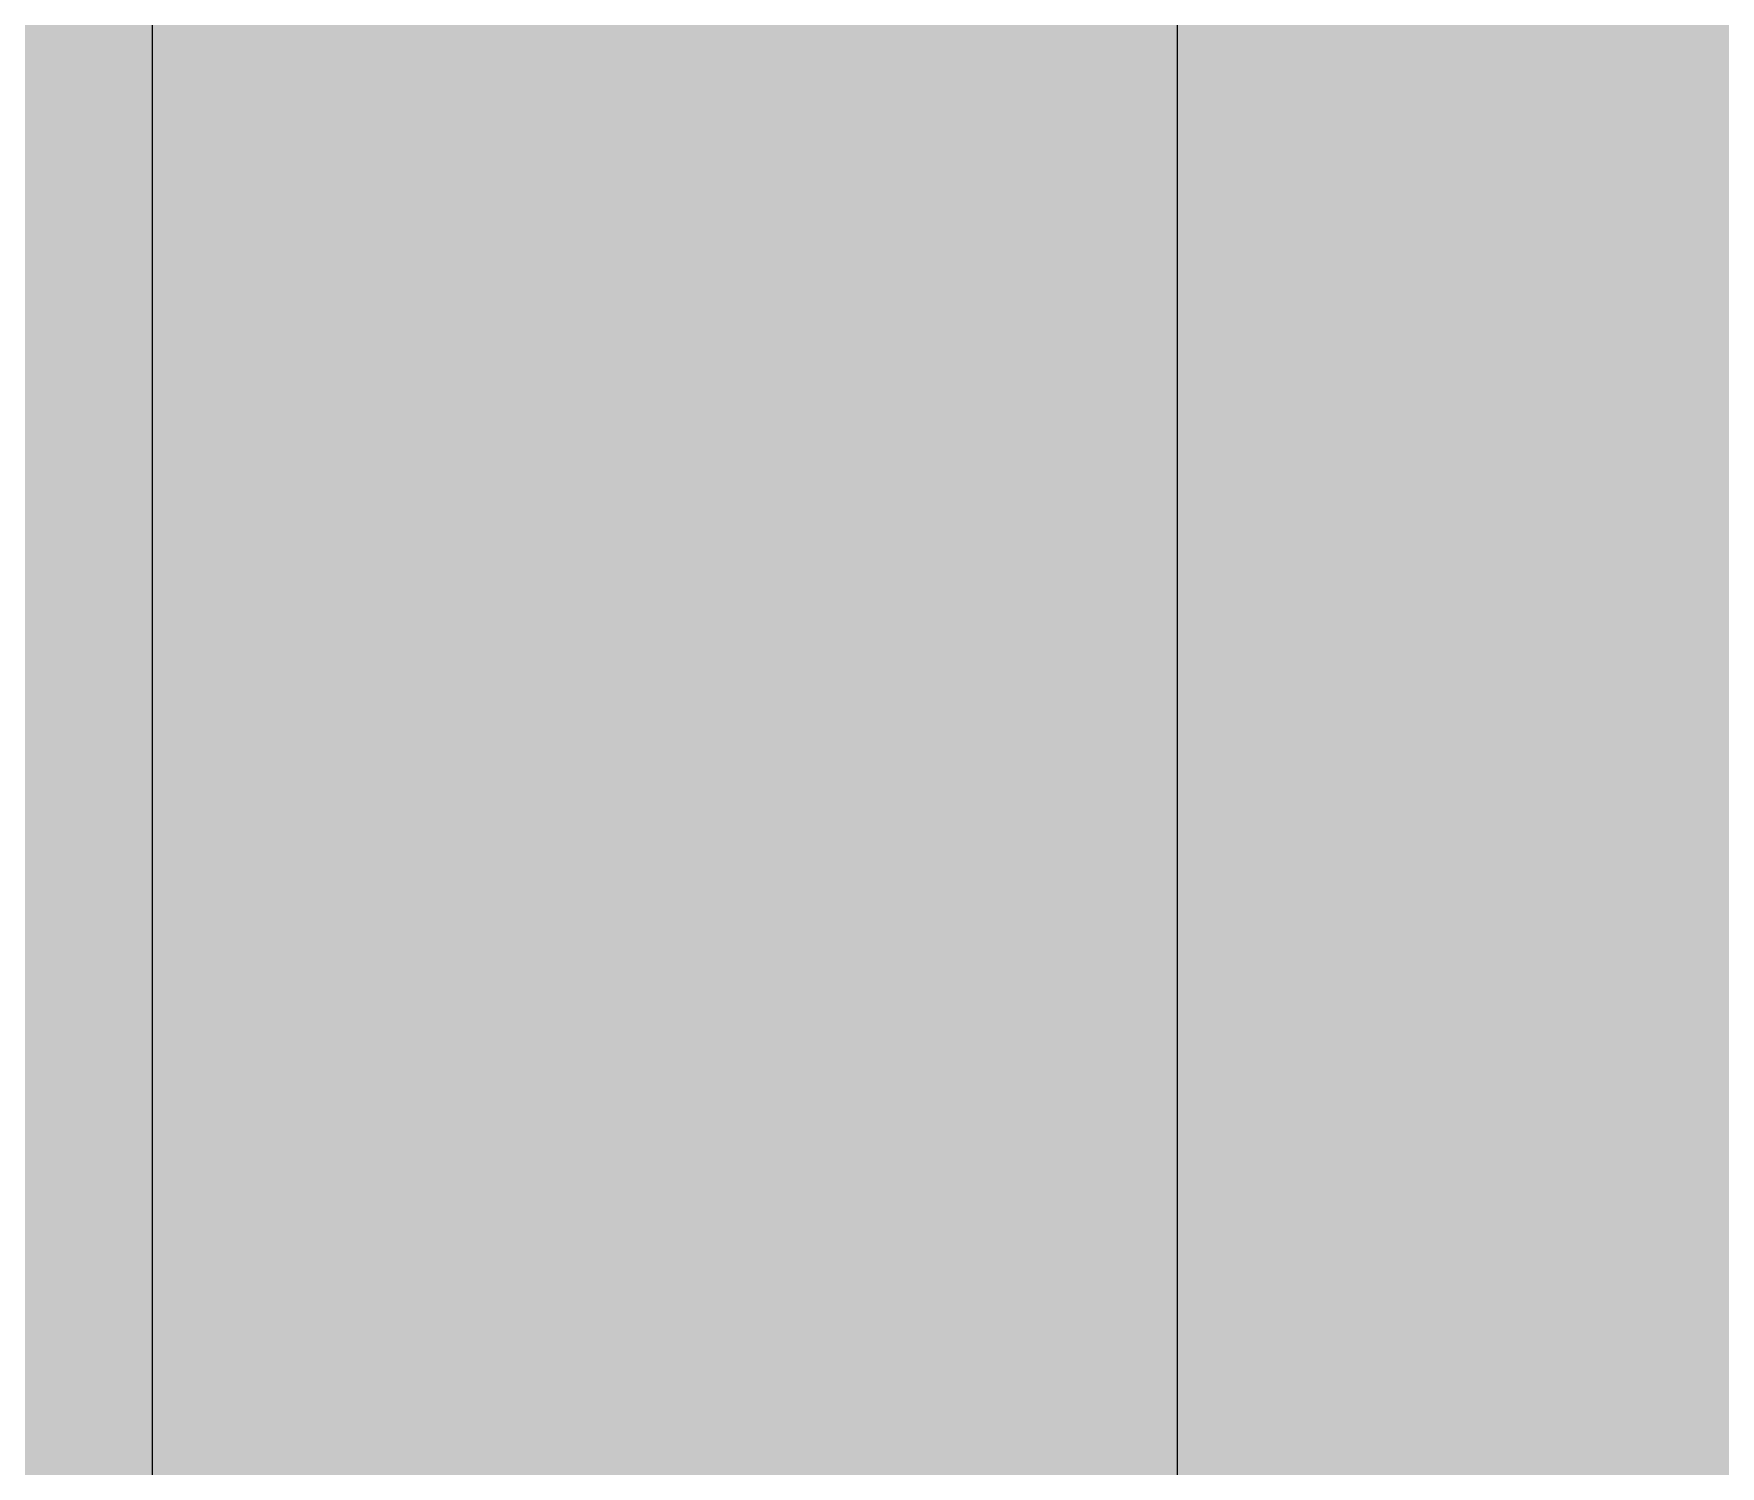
# Model space of a CAD drawing. Header units: millimetres. Extents: x 5625199 to 7433318, y -3316392 to -2552493.
# Drawn here: x 6406973 to 6408174, y -2674917 to -2673897 of the extents above; entities that cross this region are included whole.
import ezdxf

# ---------------------------------------------------------------- set-up
doc = ezdxf.new("R2010")
doc.units = ezdxf.units.MM
doc.layers.add('155', color=155, linetype='Continuous')
doc.styles.add('标注-尺寸', font='simplex.shx', dxfattribs={"width": 0.7})
doc.dimstyles.new('副本 100', dxfattribs={"dimscale": 0.8, "dimtxt": 180, "dimasz": 70, "dimexe": 80, "dimexo": 100, "dimgap": 30, "dimtad": 1, "dimdec": 0, "dimrnd": 5, "dimdsep": 46, "dimtxsty": '标注-尺寸', "dimblk": 'ARCHTICK', "dimcen": 0.2, "dimdle": 5, "dimclrd": 8, "dimclre": 8, "dimclrt": 2, "dimadec": 0, "dimazin": 0, "dimtfac": 1, "dimtdec": 0, "dimtmove": 2, "dimatfit": 3, "dimldrblk": 'ccccc', "dimfxl": 300, "dimfxlon": 1, "dimtolj": 1, "dimtzin": 0, "dimarcsym": 0})
pattern_1 = [(0, (273402.825, -417409.755), (9.525, 19.05), [0, -19.05])]

# ---------------------------------------------------------------- blocks, each defined once
blk = doc.blocks.new('_ArchTick')
at = {"color": 0, "linetype": 'ByBlock', "const_width": 0.4}
blk.add_lwpolyline([(-0.5, -0.5), (0.5, 0.5)], dxfattribs=at)
blk = doc.blocks.new('ccccc')
h = blk.add_hatch(color=44)
h.dxf.hatch_style = 1
h.paths.add_polyline_path([(-1.713, -1.115), (-1.349, -1.475), (0, 0), (-1.349, 1.475), (-1.713, 1.115), (-0.424, 0)])
at = {"color": 44}
for p, q in [((-1.349, 1.475), (-1.713, 1.115)), ((0, 0), (-1.349, 1.475)), ((-1.713, 1.115), (-0.424, 0)), ((-0.424, 0), (-5.067, 0)), ((-1.713, -1.115), (-0.424, 0)), ((0, 0), (-1.349, -1.475)), ((-1.349, -1.475), (-1.713, -1.115))]:
    blk.add_line(p, q, dxfattribs=at)

msp = doc.modelspace()

# ---------------------------------------------------------------- hatches: boundary and pattern name
at = {"layer": '155', "ltscale": 500}
h = msp.add_hatch(dxfattribs=at)
h.set_pattern_fill('DOTS', color=250, scale=12)
h.set_pattern_definition(pattern_1)
h.paths.add_polyline_path([(6395208.44, -2676522.72), (6395360.25, -2676522.72), (6395360.25, -2675322.72), (6399160.25, -2675322.72), (6399160.25, -2676522.72), (6399353.73, -2676522.72), (6399353.73, -2672522.72), (6395208.44, -2672522.72)])
h.paths.add_polyline_path([(6395058.44, -2676522.72), (6395208.44, -2676522.72), (6395208.44, -2672522.72), (6395058.44, -2672522.72)])
h.paths.add_polyline_path([(6399353.73, -2676522.72), (6399503.73, -2676522.72), (6399503.73, -2672522.72), (6399353.73, -2672522.72)])
h.paths.add_polyline_path([(6401903.73, -2676522.72), (6402053.73, -2676522.72), (6402053.73, -2672522.72), (6401903.73, -2672522.72)])
h.paths.add_polyline_path([(6402053.73, -2676522.72), (6402184.7, -2676522.72), (6402184.7, -2675322.72), (6405984.7, -2675322.72), (6405984.7, -2676522.72), (6406157.34, -2676522.72), (6406157.34, -2672522.72), (6402053.73, -2672522.72)])
h.paths.add_polyline_path([(6406907.34, -2676522.72), (6407057.34, -2676522.72), (6407057.34, -2672522.72), (6406907.34, -2672522.72)])
h.paths.add_polyline_path([(6406157.34, -2676522.72), (6406307.34, -2676522.72), (6406307.34, -2672522.72), (6406157.34, -2672522.72)])
h.paths.add_polyline_path([(6409518.47, -2673434.13), (6411473, -2672522.72), (6409518.47, -2672522.72)])
h.paths.add_polyline_path([(6397288.44, -2674592.72), (6397288.44, -2674102.72), (6397778.44, -2674102.72), (6397778.44, -2674592.72)], flags=16)
h.paths.add_polyline_path([(6396538.44, -2674592.72), (6396538.44, -2674102.72), (6397028.44, -2674102.72), (6397028.44, -2674592.72)], flags=16)
h.paths.add_polyline_path([(6395788.44, -2674592.72), (6395788.44, -2674102.72), (6396278.44, -2674102.72), (6396278.44, -2674592.72)], flags=16)
h.paths.add_polyline_path([(6397308.44, -2674572.72), (6397308.44, -2674122.72), (6397758.44, -2674122.72), (6397758.44, -2674572.72)], flags=0)
h.paths.add_polyline_path([(6396558.44, -2674572.72), (6396558.44, -2674122.72), (6397008.44, -2674122.72), (6397008.44, -2674572.72)], flags=0)
h.paths.add_polyline_path([(6395808.44, -2674572.72), (6395808.44, -2674122.72), (6396258.44, -2674122.72), (6396258.44, -2674572.72)], flags=0)
h = msp.add_hatch(dxfattribs=at)
h.set_pattern_fill('DOTS', color=250, scale=12)
h.set_pattern_definition(pattern_1)
h.paths.add_polyline_path([(6409274.97, -2676522.72), (6409518.47, -2676522.72), (6409518.58, -2676422.72), (6409518.58, -2676402.72), (6409518.58, -2676372.72), (6409518.58, -2673922.72), (6409518.58, -2673674.27), (6409097.03, -2673870.85), (6409088.58, -2673852.72), (6409518.58, -2673652.21), (6409518.47, -2673456.2), (6409190.49, -2673609.14), (6409182.03, -2673591.02), (6409518.47, -2673434.13), (6409518.47, -2672522.72), (6407057.34, -2672522.72), (6407057.34, -2676522.72), (6407274.97, -2676522.72), (6407274.97, -2675322.72), (6409274.97, -2675322.72)])

# ---------------------------------------------------------------- linework, layer by layer
at = {"layer": '155', "color": 5, "ltscale": 500}
msp.add_line((6407057.34, -2672522.72), (6407057.34, -2676522.72), dxfattribs=at)

# ---------------------------------------------------------------- leaders
at = {"layer": '155', "ltscale": 500}
msp.add_leader([(6407787.38, -2675901.84), (6407787.38, -2671992.93), (6408112.86, -2671992.93)], dimstyle='副本 100', override={"dimgap": 30, "dimtad": 0}, dxfattribs=at)

doc.saveas('drawing.dxf')
